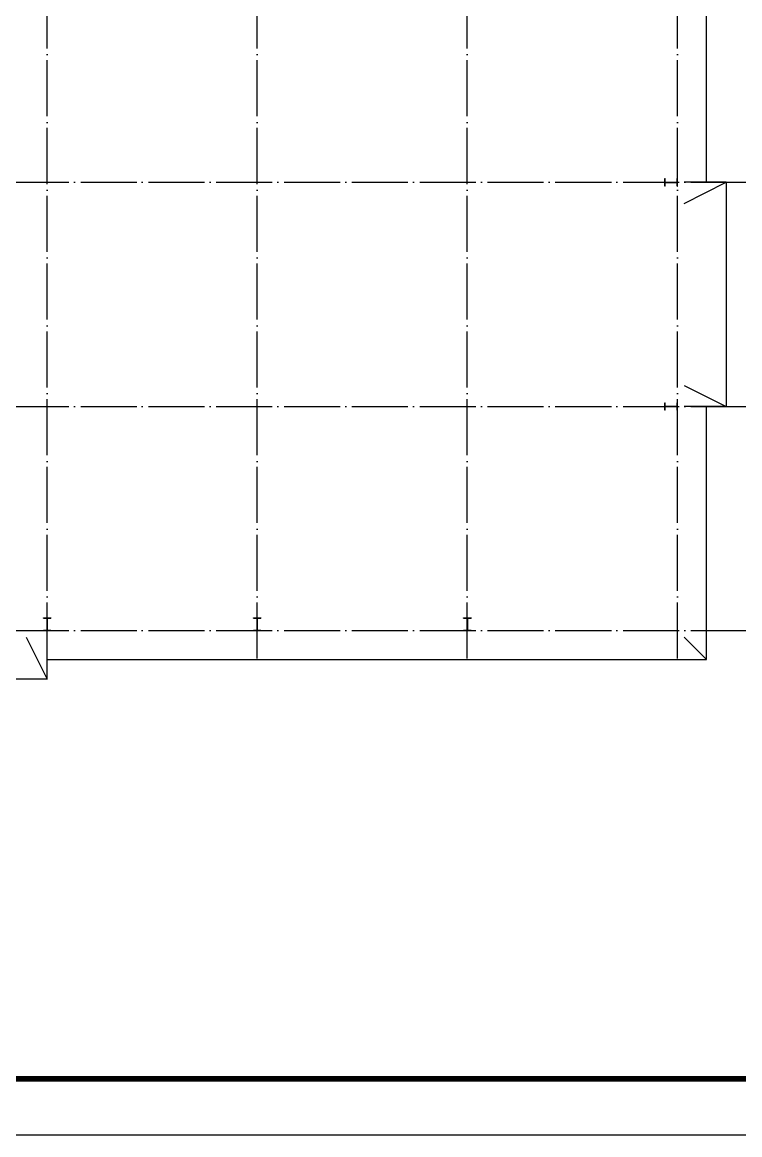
# Model space of a CAD drawing. Extents: x -266287 to 275962, y -324567 to 363765.
# Drawn here: x -120001 to -94392, y 26433 to 66148 of the extents above; entities that cross this region are included whole.
import ezdxf

# ---------------------------------------------------------------- set-up
doc = ezdxf.new("R2010")
doc.units = 0
doc.header["$LTSCALE"] = 1000
doc.linetypes.add('DOTE', pattern=[2.42, 2, -0.2, 0.02, -0.2])
doc.layers.get('0').update_dxf_attribs({"linetype": 'CONTINUOUS'})
for name, color, linetype in [('AXIS', 3, 'CONTINUOUS'), ('DOTE', 1, 'DOTE'), ('PUB_TITLE', 4, 'CONTINUOUS'), ('STAIR', 2, 'CONTINUOUS'), ('WINDOW', 4, 'CONTINUOUS')]:
    doc.layers.add(name, color=color, linetype=linetype)

msp = doc.modelspace()

# ---------------------------------------------------------------- hatches: boundary and pattern name
h = msp.add_hatch(color=256)
h.paths.add_polyline_path([(-96615.20461, 60433.30504), (-96615.20461, 60301.43704), (-96626.60941, 60301.43704), (-96626.60941, 60429.50344), (-97053.95981, 60429.50344), (-97053.95981, 60301.43704), (-97065.36461, 60301.43704), (-97065.36461, 60433.30504)])
h.paths.add_polyline_path([(-96615.20461, 60565.17304), (-96615.20461, 60433.30504), (-97065.36461, 60433.30504), (-97065.36461, 60565.17304), (-97053.95981, 60565.17304), (-97053.95981, 60437.10664), (-96626.60941, 60437.10664), (-96626.60941, 60565.17304)])
h = msp.add_hatch(color=256)
h.paths.add_polyline_path([(-96626.60941, 60565.17304), (-96615.20461, 60565.17304)], flags=17)
h.paths.add_polyline_path([(-96626.60941, 60301.43704), (-96626.60941, 60429.50344), (-97053.95981, 60429.50344), (-97053.95981, 60301.43704), (-97065.36461, 60301.43704), (-97065.36461, 60565.17304), (-97053.95981, 60565.17304), (-97053.95981, 60437.10664), (-96626.60941, 60437.10664), (-96626.60941, 60565.17304), (-96615.20461, 60565.17304), (-96615.20461, 60301.43704)])
h.paths.add_polyline_path([(-96626.60941, 60301.43704), (-96615.20461, 60301.43704)], flags=17)
h.paths.add_polyline_path([(-96626.60941, 60565.17304), (-96615.20461, 60565.17304)], flags=16)
h.paths.add_polyline_path([(-96626.60941, 60301.43704), (-96626.60941, 60429.50344), (-97053.95981, 60429.50344), (-97053.95981, 60301.43704), (-97065.36461, 60301.43704), (-97065.36461, 60565.17304), (-97053.95981, 60565.17304), (-97053.95981, 60437.10664), (-96626.60941, 60437.10664), (-96626.60941, 60565.17304), (-96615.20461, 60565.17304), (-96615.20461, 60301.43704)], flags=17)
h.paths.add_polyline_path([(-96615.20461, 60301.43704), (-96615.20461, 60565.17304)], flags=17)
h.paths.add_polyline_path([(-96626.60941, 60301.43704), (-96615.20461, 60301.43704)], flags=16)
h.paths.add_polyline_path([(-96626.60941, 60301.43704), (-96626.60941, 60429.50344)], flags=16)
h.paths.add_polyline_path([(-96626.60941, 60437.10664), (-96626.60941, 60565.17304)], flags=16)
h = msp.add_hatch(color=256)
h.paths.add_polyline_path([(-96615.20461, 52433.30504), (-96615.20461, 52301.43704), (-96626.60941, 52301.43704), (-96626.60941, 52429.50344), (-97053.95981, 52429.50344), (-97053.95981, 52301.43704), (-97065.36461, 52301.43704), (-97065.36461, 52433.30504)])
h.paths.add_polyline_path([(-96615.20461, 52565.17304), (-96615.20461, 52433.30504), (-97065.36461, 52433.30504), (-97065.36461, 52565.17304), (-97053.95981, 52565.17304), (-97053.95981, 52437.10664), (-96626.60941, 52437.10664), (-96626.60941, 52565.17304)])
h = msp.add_hatch(color=256)
h.paths.add_polyline_path([(-96626.60941, 52565.17304), (-96615.20461, 52565.17304)], flags=17)
h.paths.add_polyline_path([(-96626.60941, 52301.43704), (-96626.60941, 52429.50344), (-97053.95981, 52429.50344), (-97053.95981, 52301.43704), (-97065.36461, 52301.43704), (-97065.36461, 52565.17304), (-97053.95981, 52565.17304), (-97053.95981, 52437.10664), (-96626.60941, 52437.10664), (-96626.60941, 52565.17304), (-96615.20461, 52565.17304), (-96615.20461, 52301.43704)])
h.paths.add_polyline_path([(-96626.60941, 52301.43704), (-96615.20461, 52301.43704)], flags=17)
h.paths.add_polyline_path([(-96626.60941, 52565.17304), (-96615.20461, 52565.17304)], flags=16)
h.paths.add_polyline_path([(-96626.60941, 52301.43704), (-96626.60941, 52429.50344), (-97053.95981, 52429.50344), (-97053.95981, 52301.43704), (-97065.36461, 52301.43704), (-97065.36461, 52565.17304), (-97053.95981, 52565.17304), (-97053.95981, 52437.10664), (-96626.60941, 52437.10664), (-96626.60941, 52565.17304), (-96615.20461, 52565.17304), (-96615.20461, 52301.43704)], flags=17)
h.paths.add_polyline_path([(-96615.20461, 52301.43704), (-96615.20461, 52565.17304)], flags=17)
h.paths.add_polyline_path([(-96626.60941, 52301.43704), (-96615.20461, 52301.43704)], flags=16)
h.paths.add_polyline_path([(-96626.60941, 52301.43704), (-96626.60941, 52429.50344)], flags=16)
h.paths.add_polyline_path([(-96626.60941, 52437.10664), (-96626.60941, 52565.17304)], flags=16)
h = msp.add_hatch(color=256)
h.paths.add_polyline_path([(-119115.20461, 44433.30504), (-119247.07261, 44433.30504), (-119247.07261, 44444.70984), (-119119.00621, 44444.70984), (-119119.00621, 44872.06024), (-119247.07261, 44872.06024), (-119247.07261, 44883.46504), (-119115.20461, 44883.46504)])
h.paths.add_polyline_path([(-118983.33661, 44433.30504), (-119115.20461, 44433.30504), (-119115.20461, 44883.46504), (-118983.33661, 44883.46504), (-118983.33661, 44872.06024), (-119111.40301, 44872.06024), (-119111.40301, 44444.70984), (-118983.33661, 44444.70984)])
h = msp.add_hatch(color=256)
h.paths.add_polyline_path([(-111615.20461, 44433.30504), (-111747.07261, 44433.30504), (-111747.07261, 44444.70984), (-111619.00621, 44444.70984), (-111619.00621, 44872.06024), (-111747.07261, 44872.06024), (-111747.07261, 44883.46504), (-111615.20461, 44883.46504)])
h.paths.add_polyline_path([(-111483.33661, 44433.30504), (-111615.20461, 44433.30504), (-111615.20461, 44883.46504), (-111483.33661, 44883.46504), (-111483.33661, 44872.06024), (-111611.40301, 44872.06024), (-111611.40301, 44444.70984), (-111483.33661, 44444.70984)])
h = msp.add_hatch(color=256)
h.paths.add_polyline_path([(-104115.20461, 44433.30504), (-104247.07261, 44433.30504), (-104247.07261, 44444.70984), (-104119.00621, 44444.70984), (-104119.00621, 44872.06024), (-104247.07261, 44872.06024), (-104247.07261, 44883.46504), (-104115.20461, 44883.46504)])
h.paths.add_polyline_path([(-103983.33661, 44433.30504), (-104115.20461, 44433.30504), (-104115.20461, 44883.46504), (-103983.33661, 44883.46504), (-103983.33661, 44872.06024), (-104111.40301, 44872.06024), (-104111.40301, 44444.70984), (-103983.33661, 44444.70984)])

# ---------------------------------------------------------------- linework, layer by layer
for p, q in [((-95575.20461, 60433.30504), (-95575.20461, 76433.30504)), ((-95575.20461, 43393.30504), (-95575.20461, 52433.30504)), ((-95575.20461, 43393.30504), (-96375.20461, 44193.30504))]:
    msp.add_line(p, q)
at = {"layer": 'AXIS'}
for p, q in [((-95615.20461, 60433.30504), (-87615.20461, 60433.30504)), ((-95615.20461, 52433.30504), (-87615.20461, 52433.30504)), ((-95615.20461, 44433.30504), (-87615.20461, 44433.30504))]:
    msp.add_line(p, q, dxfattribs=at)
at = {"layer": 'DOTE'}
for p, q in [((-119115.20461, 43433.30504), (-119115.20461, 93433.30504)), ((-111615.20461, 43433.30504), (-111615.20461, 93433.30504)), ((-104115.20461, 43433.30504), (-104115.20461, 93433.30504)), ((-96615.20461, 43433.30504), (-96615.20461, 93433.30504)), ((-202615.20461, 60433.30504), (-95615.20461, 60433.30504)), ((-202615.20461, 52433.30504), (-95615.20461, 52433.30504)), ((-202615.20461, 44433.30504), (-95615.20461, 44433.30504)), ((-202615.20461, 44433.30504), (-95615.20461, 44433.30504))]:
    msp.add_line(p, q, dxfattribs=at)
at = {"layer": 'PUB_TITLE', "color": 7}
msp.add_line((-119115.20461, 43393.30504), (-95575.20461, 43393.30504), dxfattribs=at)
at = {"layer": 'PUB_TITLE'}
msp.add_lwpolyline([(-220364.58828, 26433.30504), (-71764.58828, 26433.30504), (-71764.58828, 110433.30504), (-220364.58828, 110433.30504)], close=True, dxfattribs=at)
at = {"layer": 'PUB_TITLE', "const_width": 200}
msp.add_lwpolyline([(-215364.58828, 28433.30504), (-73764.58828, 28433.30504), (-73764.58828, 108433.30504), (-215364.58828, 108433.30504)], close=True, dxfattribs=at)
at = {"layer": 'STAIR'}
for p, q in [((-96375.20461, 59683.30504), (-94874.71658, 60433.30504)), ((-94874.71658, 60433.30504), (-96375.20461, 60433.30504)), ((-94874.71658, 60433.30504), (-94874.71658, 52433.30504)), ((-96375.20461, 53183.30504), (-94874.71658, 52433.30504)), ((-94874.71658, 52433.30504), (-96375.20461, 52433.30504)), ((-119865.20461, 44193.30504), (-119115.20461, 42692.81701)), ((-119115.20461, 42692.81701), (-119115.20461, 44193.30504)), ((-119115.20461, 42692.81701), (-126615.20461, 42692.81701))]:
    msp.add_line(p, q, dxfattribs=at)
at = {"layer": 'WINDOW', "color": 2}
for p, q in [((-97065.36461, 60565.17304), (-97053.95981, 60565.17304)), ((-97065.36461, 60301.43704), (-97065.36461, 60565.17304)), ((-97053.95981, 60437.10664), (-97053.95981, 60565.17304)), ((-97053.95981, 60437.10664), (-96626.60941, 60437.10664)), ((-97053.95981, 60429.50344), (-96626.60941, 60429.50344)), ((-97053.95981, 60301.43704), (-97053.95981, 60429.50344)), ((-96626.60941, 60437.10664), (-96626.60941, 60565.17304)), ((-96626.60941, 60565.17304), (-96615.20461, 60565.17304)), ((-96626.60941, 60565.17304), (-96615.20461, 60565.17304)), ((-96626.60941, 60437.10664), (-96626.60941, 60565.17304)), ((-96626.60941, 60437.10664), (-96626.60941, 60565.17304)), ((-96615.20461, 60565.17304), (-96626.60941, 60565.17304)), ((-96626.60941, 60301.43704), (-96626.60941, 60429.50344)), ((-96626.60941, 60301.43704), (-96626.60941, 60429.50344)), ((-96626.60941, 60301.43704), (-96626.60941, 60429.50344)), ((-96615.20461, 60301.43704), (-96615.20461, 60565.17304)), ((-96615.20461, 60301.43704), (-96615.20461, 60565.17304)), ((-96615.20461, 60301.43704), (-96615.20461, 60565.17304)), ((-97053.95981, 60301.43704), (-97065.36461, 60301.43704)), ((-96615.20461, 60301.43704), (-96626.60941, 60301.43704)), ((-96615.20461, 60301.43704), (-96626.60941, 60301.43704)), ((-96626.60941, 60301.43704), (-96615.20461, 60301.43704)), ((-97065.36461, 52565.17304), (-97053.95981, 52565.17304)), ((-97065.36461, 52301.43704), (-97065.36461, 52565.17304)), ((-97053.95981, 52437.10664), (-97053.95981, 52565.17304)), ((-97053.95981, 52437.10664), (-96626.60941, 52437.10664)), ((-97053.95981, 52429.50344), (-96626.60941, 52429.50344)), ((-97053.95981, 52301.43704), (-97053.95981, 52429.50344)), ((-96626.60941, 52437.10664), (-96626.60941, 52565.17304)), ((-96626.60941, 52565.17304), (-96615.20461, 52565.17304)), ((-96626.60941, 52565.17304), (-96615.20461, 52565.17304)), ((-96626.60941, 52437.10664), (-96626.60941, 52565.17304)), ((-96626.60941, 52437.10664), (-96626.60941, 52565.17304)), ((-96615.20461, 52565.17304), (-96626.60941, 52565.17304)), ((-96626.60941, 52301.43704), (-96626.60941, 52429.50344)), ((-96626.60941, 52301.43704), (-96626.60941, 52429.50344)), ((-96626.60941, 52301.43704), (-96626.60941, 52429.50344)), ((-96615.20461, 52301.43704), (-96615.20461, 52565.17304)), ((-96615.20461, 52301.43704), (-96615.20461, 52565.17304)), ((-96615.20461, 52301.43704), (-96615.20461, 52565.17304)), ((-97053.95981, 52301.43704), (-97065.36461, 52301.43704)), ((-96615.20461, 52301.43704), (-96626.60941, 52301.43704)), ((-96615.20461, 52301.43704), (-96626.60941, 52301.43704)), ((-96626.60941, 52301.43704), (-96615.20461, 52301.43704)), ((-119247.07261, 44883.46504), (-118983.33661, 44883.46504)), ((-119247.07261, 44872.06024), (-119247.07261, 44883.46504)), ((-118983.33661, 44883.46504), (-118983.33661, 44872.06024)), ((-111747.07261, 44883.46504), (-111483.33661, 44883.46504)), ((-111747.07261, 44872.06024), (-111747.07261, 44883.46504)), ((-111483.33661, 44883.46504), (-111483.33661, 44872.06024)), ((-104247.07261, 44883.46504), (-103983.33661, 44883.46504)), ((-104247.07261, 44872.06024), (-104247.07261, 44883.46504)), ((-103983.33661, 44883.46504), (-103983.33661, 44872.06024)), ((-119247.07261, 44872.06024), (-119119.00621, 44872.06024)), ((-119119.00621, 44872.06024), (-119119.00621, 44444.70984)), ((-119111.40301, 44872.06024), (-119111.40301, 44444.70984)), ((-119111.40301, 44872.06024), (-118983.33661, 44872.06024)), ((-111747.07261, 44872.06024), (-111619.00621, 44872.06024)), ((-111619.00621, 44872.06024), (-111619.00621, 44444.70984)), ((-111611.40301, 44872.06024), (-111611.40301, 44444.70984)), ((-111611.40301, 44872.06024), (-111483.33661, 44872.06024)), ((-104247.07261, 44872.06024), (-104119.00621, 44872.06024)), ((-104119.00621, 44872.06024), (-104119.00621, 44444.70984)), ((-104111.40301, 44872.06024), (-104111.40301, 44444.70984)), ((-104111.40301, 44872.06024), (-103983.33661, 44872.06024)), ((-119247.07261, 44433.30504), (-119247.07261, 44444.70984)), ((-119247.07261, 44444.70984), (-119119.00621, 44444.70984)), ((-119247.07261, 44433.30504), (-119247.07261, 44444.70984)), ((-119247.07261, 44444.70984), (-119119.00621, 44444.70984)), ((-119247.07261, 44444.70984), (-119247.07261, 44433.30504)), ((-119247.07261, 44444.70984), (-119119.00621, 44444.70984)), ((-119247.07261, 44433.30504), (-118983.33661, 44433.30504)), ((-119247.07261, 44433.30504), (-118983.33661, 44433.30504)), ((-119247.07261, 44433.30504), (-118983.33661, 44433.30504)), ((-119111.40301, 44444.70984), (-118983.33661, 44444.70984)), ((-119111.40301, 44444.70984), (-118983.33661, 44444.70984)), ((-119111.40301, 44444.70984), (-118983.33661, 44444.70984)), ((-118983.33661, 44444.70984), (-118983.33661, 44433.30504)), ((-118983.33661, 44444.70984), (-118983.33661, 44433.30504)), ((-118983.33661, 44433.30504), (-118983.33661, 44444.70984)), ((-111747.07261, 44433.30504), (-111747.07261, 44444.70984)), ((-111747.07261, 44444.70984), (-111619.00621, 44444.70984)), ((-111747.07261, 44433.30504), (-111747.07261, 44444.70984)), ((-111747.07261, 44444.70984), (-111619.00621, 44444.70984)), ((-111747.07261, 44444.70984), (-111747.07261, 44433.30504)), ((-111747.07261, 44444.70984), (-111619.00621, 44444.70984)), ((-111747.07261, 44433.30504), (-111483.33661, 44433.30504)), ((-111747.07261, 44433.30504), (-111483.33661, 44433.30504)), ((-111747.07261, 44433.30504), (-111483.33661, 44433.30504)), ((-111611.40301, 44444.70984), (-111483.33661, 44444.70984)), ((-111611.40301, 44444.70984), (-111483.33661, 44444.70984)), ((-111611.40301, 44444.70984), (-111483.33661, 44444.70984)), ((-111483.33661, 44444.70984), (-111483.33661, 44433.30504)), ((-111483.33661, 44444.70984), (-111483.33661, 44433.30504)), ((-111483.33661, 44433.30504), (-111483.33661, 44444.70984)), ((-104247.07261, 44433.30504), (-104247.07261, 44444.70984)), ((-104247.07261, 44444.70984), (-104119.00621, 44444.70984)), ((-104247.07261, 44433.30504), (-104247.07261, 44444.70984)), ((-104247.07261, 44444.70984), (-104119.00621, 44444.70984)), ((-104247.07261, 44444.70984), (-104247.07261, 44433.30504)), ((-104247.07261, 44444.70984), (-104119.00621, 44444.70984)), ((-104247.07261, 44433.30504), (-103983.33661, 44433.30504)), ((-104247.07261, 44433.30504), (-103983.33661, 44433.30504)), ((-104247.07261, 44433.30504), (-103983.33661, 44433.30504)), ((-104111.40301, 44444.70984), (-103983.33661, 44444.70984)), ((-104111.40301, 44444.70984), (-103983.33661, 44444.70984)), ((-104111.40301, 44444.70984), (-103983.33661, 44444.70984)), ((-103983.33661, 44444.70984), (-103983.33661, 44433.30504)), ((-103983.33661, 44444.70984), (-103983.33661, 44433.30504)), ((-103983.33661, 44433.30504), (-103983.33661, 44444.70984))]:
    msp.add_line(p, q, dxfattribs=at)

doc.saveas('drawing.dxf')
